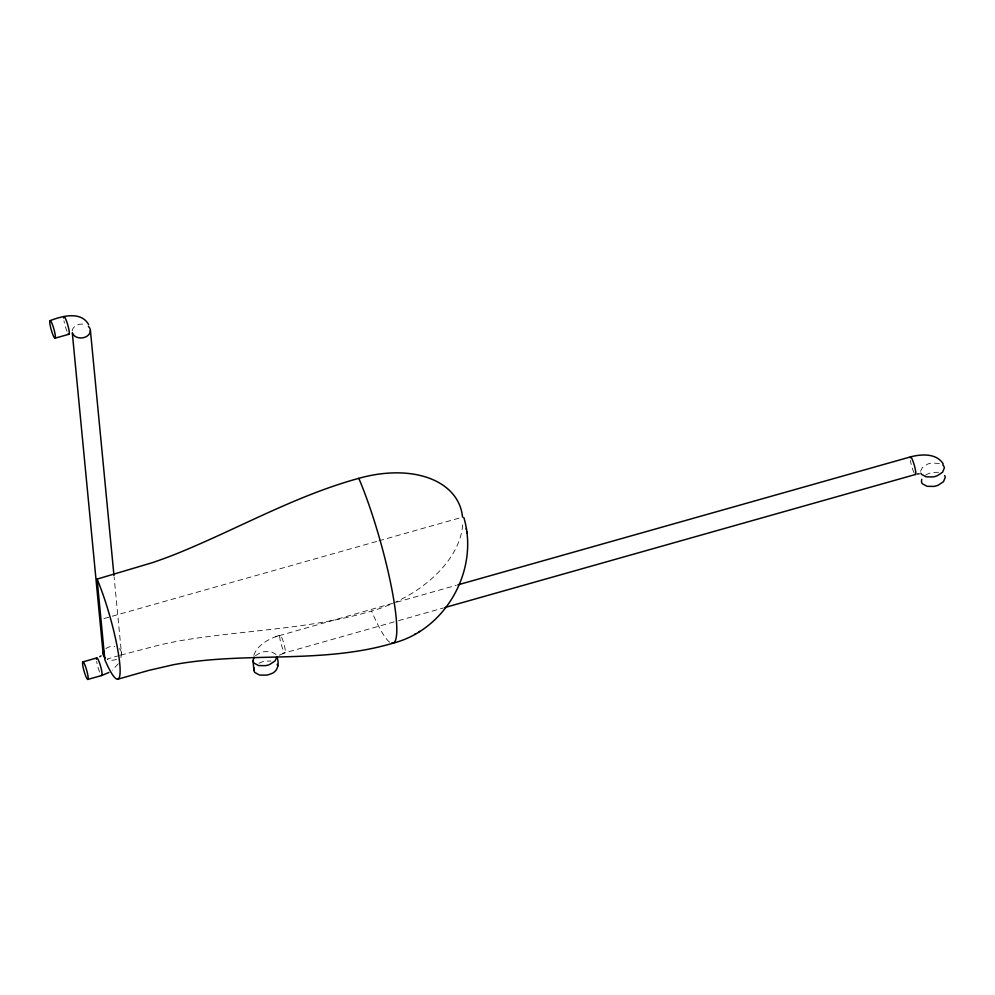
<?xml version="1.0" encoding="UTF-8"?>
<svg xmlns="http://www.w3.org/2000/svg" width="995" height="995" viewBox="0 0 995 995"><rect width="100%" height="100%" fill="white"/><g stroke="black" fill="none" stroke-linecap="round" stroke-linejoin="round"><path stroke-width="0.75" stroke-dasharray="4.97 3.73" d="M920.537 471.294L922.29 467.65L927.614 464.13A16.169 12.276 -5.5 0 1 931.83 462.936L940.623 463.633M120.942 657.62L121.39 652.732L114.126 577.175M253.775 655.307C257.854 644.275 269.595 638.429 280.167 635.146L275.267 636.8L395.065 602.634M118.343 663.715L112.423 670.145M255.441 655.68L260.068 652.857A16.169 12.276 -5.5 0 1 264.284 651.663L271.137 651.737L275.789 654.262A6.903 5.249 -5.5 0 1 276.486 655.382M925.574 475.137L928.522 473.608A16.169 12.276 -5.5 0 1 932.738 472.414L938.509 472.289M279.284 655.207L284.881 652.732A9.142 1.381 74.2 0 0 282.692 639.909A9.142 1.381 74.2 0 0 280.005 639.188A9.142 1.381 74.2 0 0 284.881 652.732L282.878 653.392L397.08 621.054M258.974 663.292L260.976 662.334A16.169 12.276 -5.5 0 1 265.205 661.14L270.963 661.028M119.288 655.518L107.161 659.013M120.594 655.158L160.183 644.835A356.322 225.691 -23 0 1 181.426 640.506C244.683 629.922 309.694 629.449 371.57 611.042A102.348 64.824 -23 0 0 462.663 524.514M103.953 618.554L377.379 541.243M378.871 540.82L459.553 518.009M396.557 602.211L456.307 585.309M398.572 620.631L443.397 607.957M389.654 642.148A102.348 15.522 74.2 0 1 371.57 611.042M914.044 472.712A9.142 1.381 74.2 0 1 910.375 460.374M67.051 331.397A9.142 1.381 74.2 0 1 63.978 320.85M72.2 330.912A9.142 6.94 -5.5 0 1 85.483 324.681M119.338 648.628A9.142 6.94 -5.5 0 1 120.768 655.506M116.577 659.262A9.142 6.94 -5.5 0 1 107.273 659.312M105.831 648.653A9.142 6.94 -5.5 0 1 114.723 646.514M99.599 672.035A9.142 1.381 74.2 0 1 96.664 661.389"/><path stroke-width="1.49" d="M276.797 657.309L275.043 660.954L269.72 664.473A16.169 12.276 -5.5 0 1 265.503 665.655L258.65 665.58L253.999 663.068A6.903 5.249 -5.5 0 1 253.004 660.705L254.16 657.098M254.247 668.068L253.912 670.182A6.903 5.249 -5.5 0 0 254.919 672.545L259.571 675.058L266.411 675.132A16.169 12.276 -5.5 0 0 270.628 673.951C278.165 671.849 279.595 663.255 276.797 656.625M921.78 479.329L921.445 481.443A6.903 5.249 -5.5 0 0 922.452 483.819L927.104 486.331L933.957 486.406A16.169 12.276 -5.5 0 0 938.173 485.212L943.496 481.692L945.25 477.376A6.903 5.249 -5.5 0 0 944.641 475.56M99.749 656.75L101.104 655.854M393.249 643.106C446.083 629.648 479.416 569.414 463.832 517.537M414.741 634.213L415.437 633.815M418.945 631.738L419.629 631.34M108.928 672.458L101.776 675.505L87.722 679.436A9.142 1.381 74.2 0 1 82.846 665.891A9.142 1.381 74.2 0 1 85.533 666.613A9.142 1.381 74.2 0 1 87.722 679.436M462.551 517.164A102.348 64.824 -23 0 0 358.822 478.334C293.886 496.095 235.405 530.298 173.217 555.098A356.322 225.691 -23 0 1 152.285 562.697L97.087 579.102L104.836 659.673A62.138 9.428 74.2 0 0 119.748 663.653A62.138 9.428 74.2 0 0 97.087 579.102M50.21 320.614C61.777 316.124 81.055 310.738 88.667 324.668M83.02 661.862L96.776 657.931M117.995 679.15L148.616 670.443L173.093 664.784C245.641 651.178 321.41 664.449 392.863 643.218M457.812 584.886L910.475 456.904C921.208 454.056 936.556 452.999 943.21 463.919M444.889 607.535L915.487 474.478M54.924 338.2A9.142 1.381 74.2 0 0 52.735 325.377A9.142 1.381 74.2 0 0 50.048 324.656A9.142 1.381 74.2 0 0 54.924 338.2L68.978 334.27M917.29 474.03L919.181 473.782M942.812 464.988L943.335 465.523A6.903 5.249 -5.5 0 1 944.33 467.899L942.588 472.215L937.265 475.734A16.169 12.276 -5.5 0 1 933.049 476.928L926.196 476.854L921.544 474.341A6.903 5.249 -5.5 0 1 920.848 473.21M466.245 528.469L466.431 529.75M466.655 531.517L466.879 533.121M253.004 660.705L253.912 670.182M90.408 330.452L113.977 575.632M72.324 333.138L103.157 653.877M358.822 478.334A102.348 15.522 74.2 0 1 391.346 586.652A102.348 15.522 74.2 0 1 391.595 643.156M277.108 664.299A6.903 5.249 -5.5 0 1 277.704 666.103M910.164 457.812A9.142 1.381 74.2 0 1 914.169 464.789A9.142 1.381 74.2 0 1 914.977 474.217M63.655 318.002A9.142 1.381 74.2 0 1 67.672 324.594A9.142 1.381 74.2 0 1 68.257 333.735M88.356 326.348A9.142 6.94 -5.5 0 1 85.272 337.118A9.142 6.94 -5.5 0 1 72.386 332.89M105.209 657.981A9.142 6.94 -5.5 0 1 103.778 651.116M96.453 659.237A9.142 1.381 74.2 0 1 100.333 665.394A9.142 1.381 74.2 0 1 101.266 675.232"/></g></svg>
